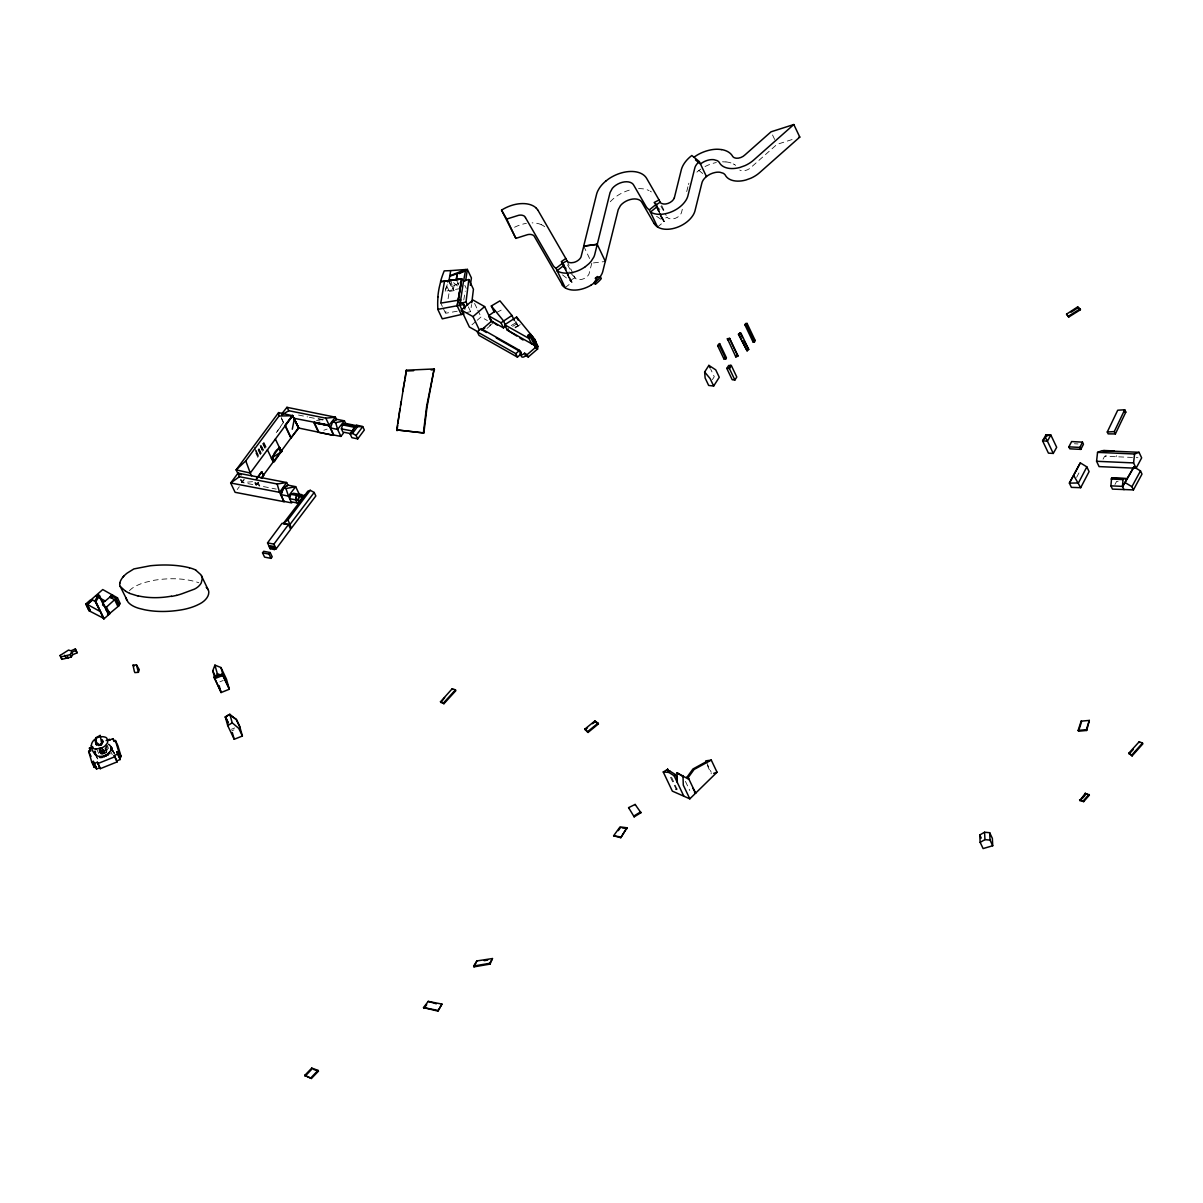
<?xml version="1.0" encoding="UTF-8"?>
<svg xmlns="http://www.w3.org/2000/svg" width="1203" height="1203" viewBox="0 0 1203 1203"><rect width="100%" height="100%" fill="white"/><g stroke="black" fill="none" stroke-linecap="round" stroke-linejoin="round"><path stroke-width="0.75" stroke-dasharray="5 3.75" d="M671.56 777.228L676.988 789.183A15.834 9.895 -25.4 0 0 677.063 790.597L677.169 791.093M466.072 312.6L470.629 311.667L471.531 304.539M463.756 299.998L465.26 291.126M457.23 311.216L445.576 313.261L446.208 309.622M448.087 298.705L449.336 291.442L446.914 286.359M448.96 282.239L453.351 289.803L454.178 284.961L459.351 282.87M591.801 263.141L589.034 273.908A8.015 5.007 -25.4 0 1 588.312 275.156L587.996 275.577A7.94 4.962 -25.4 0 1 586.417 277.096A7.91 4.947 -25.4 0 1 581.711 279.382L579.515 279.682A7.94 4.962 -25.4 0 1 575.124 277.998L573.876 275.893M682.312 209.277L681.439 212.811A7.94 4.962 -25.4 0 1 670.898 218.991L668.688 218.42A7.94 4.962 -25.4 0 1 667.229 217.157L662.327 219.668L659.349 213.262M686.702 191.608L688.026 186.315M460.493 288.525L445.185 291.246L445.426 290.344A158.074 98.826 -25.4 0 1 447.531 283.788M445.185 291.246L447.606 282.479M240.54 479.847L242.134 482.493L243.532 479.035M1076.625 477.365L1079.813 471.275M1105.587 456.223L1106.098 455.275M1103.061 459.185L1104.64 456.223L1137.963 457.696M1116.023 456.689L1116.534 455.742M1114.97 484.478L1116.64 481.38L1120.685 481.591M712.402 379.622L714.266 376.704L710.732 369.276M240.916 479.922L242.134 482.493L256.059 485.185L258.119 482.388M283.111 422.824L276.269 432.629M277.291 431.245L282.449 424.283M241.773 482.433L243.893 479.576M242.134 482.493L244.254 479.636M258.043 482.192L259.743 485.907L256.389 485.245L258.465 482.463M237.217 489.531L239.322 486.749M487.004 328.434L491.26 324.75M471.967 324.78L475.847 321.427M477.14 320.314L481.035 316.975L487.395 320.554M105.187 746.657L107.007 750.477L100.541 753.664L98.872 749.98M657.545 227.021L664.251 221.547L660.297 213.247M565.169 287.637L572.011 282.254L567.184 272.089M700.868 169.067L698.928 170.45A27.654 17.293 -25.4 0 0 696.176 172.766M520.207 324.63L517.982 325.968L514.433 321.667M511.215 325.577L515.516 322.99M512.673 326.359L516.989 323.772L518.117 326.133L515.245 327.863M496.749 312.434L503.816 308.75M489.516 325.306L492.689 323.532M566.959 260.901L575.004 277.833L570.087 280.374L566.057 271.908M675.469 789.529L677.018 788.732M458.554 283.652L454.087 285.457L452.644 282.404M219.923 681.785L223.202 680.477M231.427 729.259L234.69 727.965M231.833 730.747L233.953 729.92M323.802 430.253L327.141 429.095M792.085 139.548L776.988 144.375L751.018 167.382A7.955 4.977 -25.4 0 1 741.213 170.631A7.97 4.992 -25.4 0 1 739.785 170.059M514.869 327.081L518.117 326.133L515.756 321.156M449.336 291.442L457.606 289.968M593.485 262.916L603.665 261.668M722.492 161.803L725.89 161.924M1074.429 443.757L1078.038 443.952M316.494 420.494L320.118 420.945M256.044 485.185L254.901 482.749L256.059 485.185L258.51 485.666M263.442 486.568L276.239 489.095M318.464 418.674L323.833 419.742M298.539 415.05L307.577 416.9M309.382 417.276L323.833 420.253M541.44 224.735L539.967 224.134A27.639 17.278 -25.4 0 0 532.132 222.871M733.213 163.924L734.416 164.6M656.582 216.284L664.251 221.547L660.402 213.863M662.327 219.668L664.251 221.547M562.538 274.901L572.011 282.254L566.252 272.164M259.743 485.907L254.314 481.531L242.495 482.568L241.006 479.426M702.687 173.503L698.928 170.45L697.439 167.307M453.591 282.705L457.741 286.194M656.432 205.954L662.417 212.179M563.215 264.75L569.109 271.292M570.297 272.6L575.004 277.833M518.117 326.133L514.989 319.682M515.486 322.63L517.35 324.885M102.165 752.431L98.887 747.905L101.323 753.018M113.533 751.995L114.225 753.258L111.864 748.537M567.515 264.886L571.154 271.171M660.943 206.239L666.221 215.442M96.36 756.116L97.834 758.898M103.789 749.74L105.533 753.033M101.744 749.965L103.308 752.943M105.187 749.349L106.751 752.371M100.541 750.131L102.105 753.138M99.984 750.086L101.533 753.123L100.12 750.131M99.533 749.815L101.187 753.093M659.996 214.044L663.154 220.69L656.567 206.194L659.635 212.329M99.052 749.77L100.586 752.837M99.338 750.717L100.947 753.995L99.187 750.266M772.521 134.947L775.499 141.232M661.695 205.533L664.853 212.164M657.154 206.6L659.515 211.578M656.567 206.194L663.665 221.141M657.635 209.066L659.214 212.39M655.605 205.247L658.763 211.893M659.169 213.021L662.703 220.194L659.755 213.773M583.696 246.089L589.62 258.57M566.387 270.404L563.966 265.322L566.207 270.284M565.801 269.998L563.38 264.916L565.651 269.863M566.598 271.683L571.425 281.848L566.959 271.938M564.027 267.352L570.914 281.397L566.402 271.517M562.042 263.442L565.26 270.209M706.597 762.491L711.244 772.281M707.304 765.379L711.289 773.785M474.584 303.412L477.005 308.494M477.817 310.194L481.035 316.975M464.809 285.352L466.283 288.434M456.99 281.141L458.794 284.946M468.313 306.81L470.629 311.667M448.99 280.63L453.351 289.803L451.546 283.051M685.439 781.379L689.785 790.521M670.537 777.349L677.289 791.574M440.749 303.096L442.358 306.479M443.17 308.179L445.576 313.261M281.276 417.576L283.487 422.238M281.397 418.479L283.487 422.9M264.058 442.584L266.314 447.336M263.307 442.689L266.179 448.749M263.066 443.561L265.277 448.223M262.615 443.621L264.765 448.163M261.457 445.727L263.668 450.388M261.006 445.787L263.156 450.328M260.028 445.11L262.991 451.32M260.314 446.719L263.186 452.764M259.171 448.809L261.382 453.471M258.72 448.869L260.871 453.411M258.48 449.742L260.69 454.403M258.028 449.802L260.179 454.343M256.134 450.358L258.344 455.02M254.269 447.441L258.57 456.508M255.743 451.215L258.735 457.531M255.728 452.899L258.6 458.944M255.247 482.809L256.389 485.245M112.405 749.439L114.225 753.258M111.924 748.883L114.36 753.98L111.924 749.634L113.744 753.469M111.067 752.055L112.27 754.612M105.563 745.228L107.999 750.341L106.526 745.183M105.278 748.206L106.887 751.604M105.112 748.777L106.721 752.176L105.323 748.807M104.977 748.657L106.586 752.055M103.593 749.875L105.202 753.258M102.21 747.589L104.029 751.424L102.947 747.289M103.022 750.176L104.631 753.574M102.586 750.356L104.195 753.74M102.12 749.604L104.029 753.815M101.593 749.965L103.413 753.98M99.744 747.319L102.736 753.77M101.202 750.687L102.811 754.086M100.616 750.702L102.345 754.206M100.075 750.627L101.684 754.025M99.428 750.04L101.202 753.875M96.992 749.74L98.811 753.574M95.623 755.003L97.443 758.837M562.418 263.968L565.485 270.525M657.109 208.45L658.597 211.653M562.869 264.465L565.906 271.036M566.673 272.69L570.463 280.901M99.067 750.161L100.601 753.484M656.056 205.743L659.018 212.164M99.894 750.582L101.383 753.935M100.466 749.68L101.804 752.792M101.548 750.807L102.872 753.92M102.029 750.416L103.353 753.514M107.443 745.228L108.45 748.597M450.824 280.374L453.351 289.803M101.969 747.71L103.082 751.89M638.552 188.63A27.594 17.263 -25.4 0 1 649.064 190.555M650.267 191.187A27.594 17.263 -25.4 0 1 651.364 191.909M610.282 201.773A27.699 17.323 -25.4 0 1 610.944 201.051L611.65 200.345A27.699 17.323 -25.4 0 1 613.921 198.269L616.402 196.375A28.722 17.955 -25.4 0 1 619.695 194.254A27.594 17.263 -25.4 0 1 629.47 190.104A27.549 17.233 -25.4 0 1 632.552 189.352M688.462 184.54A27.654 17.293 -25.4 0 1 688.883 183.202M705.033 166.57A27.654 17.293 -25.4 0 1 711.68 163.758A27.744 17.338 -25.4 0 1 716.326 162.525M726.041 161.924A27.744 17.338 -25.4 0 1 733.379 163.924M734.582 164.6A27.744 17.338 -25.4 0 1 735.68 165.367M514.568 227.247A27.684 17.308 -25.4 0 1 523.125 224.044A27.443 17.158 -25.4 0 1 526.388 223.352M541.455 224.735A27.639 17.278 -25.4 0 1 544.643 226.705M129.503 590.658A14.466 9.038 -25.4 0 1 132.631 587.936L135.112 586.417A35.338 22.09 -25.4 0 1 144.45 582.553L153.653 580.357A93.909 58.721 -25.4 0 1 196.014 581.831A47.789 29.88 -25.4 0 1 198.811 582.763"/><path stroke-width="1.5" d="M98.781 745.589L98.451 744.913A3.699 2.586 -37.3 0 1 96.451 744.522L95.759 743.394M1133.963 466.944L1122.564 486.644L1133.963 466.944L1140.489 470.914L1141.993 474.102L1133.437 489.892L1112.459 489.11L1110.91 485.832L1111.602 478.072L1126.61 478.629L1111.602 478.072M1123.993 489.666L1122.444 486.388L1123.136 478.629M108.526 744.266C119.292 751.424 94.571 763.755 95.052 751.063L94.962 753.349M100.165 745.259L99.037 744.777L101.172 744.777L101.383 743.74L100.601 745.093L101.383 743.74A3.684 2.677 -16.9 0 0 102.526 742.431M119.804 583.124L119.714 584.041A14.286 7.429 -34.9 0 0 120.21 586.417L128.044 602.101A35.353 22.105 -25.4 0 0 132.405 605.635A47.684 29.804 -25.4 0 0 139.037 608.387L144.405 609.71A93.894 58.706 -25.4 0 0 181.382 609.861L183.202 609.53A48.255 30.165 -25.4 0 0 188.721 608.207L190.57 607.665A35.368 22.12 -25.4 0 0 196.871 605.274L199.909 603.786A14.316 8.947 -25.4 0 0 208.525 594.417L208.796 592.432A14.316 8.947 -25.4 0 0 208.149 589.726L200.946 574.793L195.773 570.147M396.704 429.922L406.328 370.208L434.163 368.96L427.02 407.08L423.862 432.96L396.704 429.922L423.862 432.96M397.08 430.704L397.652 425.351M397.847 423.576L399.877 409.05M101.533 742.672L100.18 735.424L96.105 737.604L95.308 742.025M1096.565 461.29L1097.557 452.373L1102.008 450.674L1139.03 452.313L1141.662 457.862L1136.098 468.238L1099.076 466.599L1096.565 461.29L1133.572 462.914L1136.098 468.238M1133.572 462.914L1134.579 453.997L1139.03 452.313M464.869 308.976L463.05 302.87L460.087 303.487L466.012 301.938L468.824 279.532L463.591 280.961L465.681 269.562L467.335 269.382L471.411 277.953L470.328 285.352M423.486 432.163L426.644 406.298L434.163 368.96M471.756 302.765L473.441 289.261L468.824 279.532M467.335 269.382L465.726 280.479L463.561 280.901L459.847 305.397L463.907 313.938L442.283 318.84L437.787 309.366L462.839 304.69M460.132 303.592L460.599 299.938L458.298 300.555L461.757 278.916L440.659 281.682L439.29 287.276A158.24 101.623 -21.5 0 0 437.862 296.885M402.9 391.005L403.727 385.577M100.39 736.898L100.18 735.424M292.284 429.245L294.359 418.749M461.275 314.524L457.17 305.878L461.772 278.946L440.659 281.682M449.832 275.803L465.651 269.517L450.719 270.615L448.99 280.63L450.824 280.374M457.17 305.878L461.757 278.916L444.509 281.276L440.749 303.096L460.569 299.863M400.494 405.351L401.125 401.787M111.232 749.304L111.774 750.431L111.443 747.86M404.103 383.757L404.855 380.118M405.216 378.283L406.328 370.208M296.615 495.395L295.637 499.816L289.697 498.734L290.72 494.283L293.652 493.29L299.517 494.388L296.615 495.395L290.72 494.283M314.178 492.478L289.728 524.779L283.322 523.485L300.855 500.523L301.788 497.095L304.9 495.335L299.637 495.576L298.013 500.102L300.9 500.628L307.803 491.215L310.254 490.298L314.178 492.478L315.833 495.952L291.382 528.237L287.968 519.876L310.254 490.298M605.289 261.322L602.883 271.051A22.631 14.15 -25.4 0 1 601.801 274.104L599.891 277.291M674.342 197.863L681.364 169.593A27.654 17.293 -25.4 0 1 691.83 155.503L699.334 161.608L706.432 176.555M96.105 737.604L96.466 743.89M667.575 769.364L663.259 771.98L672.342 791.123L689.815 798.837L717.033 772.221L711.274 760.101L705.815 760.852L705.71 762.025L692.958 768.988L687.078 777.063L689.078 779.454L677.048 772.807L677.319 782.476M440.569 281.517L440.809 280.63A157.458 102.481 -19.2 0 1 444.223 270.886L450.719 270.615M352.93 431.155L353.908 427.2L356.825 425.757L345.622 423.411L342.584 424.854L341.411 428.9L342.915 432.088L351.081 433.681M297.983 500.042L299.171 495.922L301.833 494.644L299.427 494.192L296.75 495.486L295.532 499.636L297.096 502.929L299.562 503.35L297.983 500.042L295.532 499.636M293.743 418.238L329.141 425.125L333.757 435.005L340.915 436.418L343.411 433.125M1080.835 449.381L1079.903 447.411L1082.459 442.148L1083.467 444.238L1080.835 449.381L1069.798 448.824L1068.865 446.854L1071.617 441.561L1082.459 442.148M1078.144 730.416L1081.151 721.153L1089.332 720.417L1086.7 730.462L1078.52 731.213L1078.144 730.416L1086.339 729.665L1089.332 720.417M1079.016 729.665L1081.016 723.484M138.39 672.327L139.292 669.65L136.48 664.898L133.007 665.184L134.36 671.439L134.916 672.612L138.39 672.327L136.48 664.898M346.013 424.238L344.404 420.839L337.02 419.351L332.569 422.027L330.479 427.937L337.592 429.426L340.945 436.373M281.006 494.734L283.412 488.057L288.043 485.14L295.667 486.674L298.855 493.365M273.607 547.846L274.089 546.523L269.848 545.711L269.367 547.019L273.607 547.846L274.419 549.56L275.096 548.658L274.089 546.523M337.592 429.426L344.404 420.839L335.682 422.659L332.569 422.027M280.961 494.628L283.412 488.057L287.938 485.275L286.63 482.538L238.029 473.155L230.675 482.989L235.096 492.313L283.998 501.681L280.961 494.628L288.449 496.117L291.682 502.914L284.194 501.425M214.645 677.605L212.766 670.823L214.931 665.124L220.961 667.545L226.48 679.169L229.307 689.244L221.081 692.537L214.104 677.244L222.344 673.951L228.886 687.755M216.269 676.402L217.307 673.665L214.931 665.124M102.165 744.01L102.195 740.071A3.699 1.97 -15.6 0 0 101.789 739.875M753.048 341.983L753.74 340.449L755.153 340.434L747.078 323.442L745.68 323.457L744.868 324.765L753.048 341.983L754.446 341.968L755.153 340.434M595.741 277.577L595.305 278.54L597.365 276.495L597.68 277.171L594.387 282.329L595.425 284.209A24.511 15.323 -25.4 0 0 601.274 278.615L600.462 276.916L597.68 277.171M717.68 345.742L719.65 343.577L726.386 357.742L725.845 358.9L723.92 358.9L717.68 345.742L719.65 343.577M723.92 358.9L724.462 357.742L726.386 357.742M1107.271 432.012L1117.722 410.208L1124.715 409.772L1125.828 412.118L1115.376 433.922L1108.158 433.877L1107.271 432.012L1114.264 431.576L1124.715 409.772M1086.85 466.884L1078.429 482.974L1069.377 483.125L1080.309 462.869L1086.85 466.884L1089.091 471.606L1080.685 487.696L1071.392 487.365L1069.377 483.125L1080.309 462.869M1133.437 489.892L1131.918 486.704L1140.489 470.914M1046.039 434.734L1042.595 440.854L1048.43 453.14L1053.257 453.426L1056.685 447.305L1050.851 435.035L1046.039 434.734L1046.775 435.727L1050.851 435.035L1047.422 441.155L1053.257 453.426M1045.587 437.862L1047.422 441.155L1042.595 440.854L1046.775 435.727M473.636 966.054L489.696 963.302L492.478 958.535L490.057 964.099L474.012 966.851L473.636 966.054L476.899 960.926L492.478 958.535M70.18 654.643L71.533 652.342L75.909 650.477L75.353 648.928L70.932 650.823L68.556 650.056L60.15 655.424L60.706 656.973L70.18 654.643L71.308 657.018L61.834 659.334L60.15 655.424M71.308 657.018L72.661 654.718L77.037 652.853L76.481 651.304M94.962 600.793L98.42 594.989L99.458 595.56L108.586 614.808L103.879 618.928L94.962 600.793L103.924 618.507M99.458 595.56L95.744 601.786L91.503 599.395L102.751 589.56L117.488 597.861L120.285 603.771L119.262 604.673M95.714 601.214L103.879 618.928M754.446 341.968L746.281 324.75L747.078 323.442M474.012 966.851L476.899 960.926M704.642 371.983L708.883 365.381L715.74 369.862L719.274 377.291L713.665 386.028L708.657 385.441L705.123 377.998L704.642 371.983L710.131 378.599L713.665 386.028M726.807 368.389L728.732 365.411L731.364 365.592L736.792 377.035L734.868 380.028L732.191 379.712L726.807 368.389L729.439 368.584L734.868 380.028M728.898 368.163L730.822 365.171M729.439 368.584L731.364 365.592M520.298 352.885L521.094 352.058L496.268 338.013M531.681 344.133L527.651 335.652L530.207 333.757L531.215 335.216A2.316 1.444 -25.4 0 1 531.531 336.043L531.44 336.389A2.316 1.444 -25.4 0 1 530.703 337.351L535.515 347.532M437.907 1011.106L441.952 1004.084L428.223 1001.392L423.516 1007.588L437.907 1011.106L441.952 1004.084M620.793 837.709L626.928 827.784L620.071 826.867L613.605 835.784L620.793 837.709L626.928 827.784M618.282 830.626L620.432 827.649M251.577 475.771L250.284 473.035L292.615 415.727L278.6 412.599L236.134 469.877L238.224 474.253M694.492 792.672L695.59 793.183L688.191 777.574L694.086 769.469L711.274 760.101M273.201 461.952L261.201 478.208M350.073 433.862L352.524 433.411L357.471 426.719L362.735 426.614L364.344 429.982L357.727 438.869L351.877 437.666L350.073 433.862L356.509 425.11L362.735 426.614L356.118 435.486L357.727 438.869M245.773 460.884L250.284 473.035L236.134 469.877L245.773 460.884L279.021 416.012L278.6 412.599M273.893 462.087L271.457 458.223L279.382 447.501L281.863 451.366L281.066 452.433C280.224 441.817 268.72 458.087 274.555 461.2L273.231 461.967L298.404 427.922L293.953 418.674L298.78 428.057L290.9 438.057L284.931 425.486L292.404 415.411L298.78 428.057L333.517 435.321L318.479 432.283L313.923 422.719L329.261 425.366L333.517 435.321M256.374 478.734L261.532 471.771L263.637 475.486L261.562 478.283M291.291 438.133L285.337 425.561L292.81 415.486M256.735 478.809L261.893 471.847M272.119 458.358L272.78 457.471M279.291 448.704L280.088 447.636M274.555 461.2L280.705 452.373L278.931 448.644M274.419 549.56L270.179 548.733L267.532 542.884L282.043 523.335L288.449 524.568L290.675 529.29L276.164 548.839L275.081 548.628M270.179 548.733L270.855 547.831L275.096 548.658M276.164 548.839L273.923 544.132L288.449 524.568M271.036 558.372L269.006 554.087L270.164 552.538L263.713 551.29L262.54 552.839L264.57 557.124L271.036 558.372L272.194 556.824L270.164 552.538M440.509 701.785L452.223 688.717L455.456 689.875L455.832 690.672L443.937 703.695L440.509 701.785L443.937 703.695M440.884 702.567L444.629 697.62M423.892 1008.37L426.719 1004.67M281.457 414.238L286.961 407.321L335.411 417.2L336.569 419.636M443.561 702.898L455.456 689.875M1085.226 793.379L1079.918 800.566L1083.662 801.634L1089.347 795.168L1085.226 793.379L1089.347 795.168M1083.602 796.416L1079.918 800.566M1082.64 798.04L1085.332 794.972M1079.557 799.8L1083.301 800.867L1088.986 794.401M1132.098 755.935L1131.722 755.153L1142.474 743.063L1139.211 741.74L1128.79 753.198L1132.098 755.935L1142.85 743.86L1142.474 743.063M123.007 576.989L123.924 575.966M110.962 597.801L112.27 596.267L116.405 598.658L117.488 597.861M116.029 598.823L119.217 605.53L115.759 598.673L106.42 607.139L102.556 605.004M1129.166 753.98L1133.331 749.409M304.765 1075.392L311.757 1068.084L318.043 1070.399L318.419 1071.196L311.427 1078.474L304.765 1075.392L311.427 1078.474M305.141 1076.174L312.133 1068.865L311.757 1068.084M311.051 1077.693L318.043 1070.399M663.259 771.98L668.823 772.401L670.056 771.198L675.379 774.567L677.199 778.401M584.884 729.078L594.899 720.943L598.026 723.153L598.402 723.95L588.026 732.447L584.884 729.078L588.026 732.447M585.26 729.86L587.47 727.755M683.83 796.191L674.131 775.755L675.379 774.567M521.23 353.862L517.44 357.126L479.035 335.411L477.38 331.923L481.095 328.614L519.576 350.374L521.35 353.923M595.665 281.818L596.432 281.126M654.267 223.608A22.481 14.06 -25.4 0 0 672.387 228.705A22.481 14.06 -25.4 0 0 692.687 215.773A18.782 11.744 -25.4 0 0 693.033 215.247L693.575 214.314A22.481 14.06 -25.4 0 0 695.048 210.57L701.725 183.653A13.038 8.15 -25.4 0 1 714.898 172.54L716.236 172.3A13.113 8.195 -25.4 0 1 719.98 172.27L723.078 173.202A13.038 8.15 -25.4 0 1 725.214 174.991A22.601 14.135 -25.4 0 0 745.86 180.014L750.928 178.194A22.601 14.135 -25.4 0 0 759.86 172.42L799.784 137.082L793.815 124.526L753.905 159.864A22.601 14.135 -25.4 0 1 744.958 165.638L739.89 167.458A22.601 14.135 -25.4 0 1 719.289 162.435A13.068 8.18 -25.4 0 0 717.153 160.631L714.011 159.713A13.113 8.195 -25.4 0 0 710.281 159.743L708.958 159.969A13.068 8.18 -25.4 0 0 700.477 163.999L695.469 159.924M105.714 609.65C107.503 608.944 111.699 615.319 108.42 613.485L107.548 614.237L108.586 614.808M91.563 600.523L90.511 599.891L85.789 603.996L87.187 604.357L91.654 600.703M95.669 595.741L105.232 601.019L112.496 594.884L109.729 596.914L114.736 599.876L117.819 606.357M102.556 603.169L105.112 600.944M85.789 603.996L88.992 610.733L103.172 618.086M107.202 610.944L108.556 611.229M109.503 613.62L119.217 605.53M484.629 306.585L473.005 316.6L461.32 310.058L472.974 300.013L484.629 306.585L491.561 321.156L497.35 325.201M486.523 332.509L481.621 329.742L491.561 321.156L503.455 327.878L505.771 325.802L503.32 320.615L491.32 305.998L499.952 300.84L511.937 315.457L514.388 320.63M495.35 310.93L488.613 315.772L501.034 322.78L511.937 315.457M516.704 335.998L507.17 329.968L504.689 324.75L516.598 317.036L534.869 339.441L537.771 346.93L535.2 343.832L532.192 336.118L534.297 340.554M508.358 328.945L507.17 329.968L536.538 346.539L537.666 348.9L528.252 357.02L525.711 355.577L524.583 353.201L523.019 354.389A2.391 1.489 -25.4 0 1 521.771 354.72L521.26 354.705A2.391 1.489 -25.4 0 1 520.358 352.915M477.38 331.923L515.786 353.637L519.576 350.374M524.583 353.201L527.125 354.659L536.538 346.539M587.65 731.65L598.026 723.153M738.507 334.193L740.116 332.84L741.078 333.411L748.717 349.471L747.108 350.84L738.507 334.193L747.108 350.84M739.484 334.765L741.078 333.411M525.711 355.577L524.147 356.765A2.391 1.489 -25.4 0 1 522.884 357.096L522.388 357.08A2.391 1.489 -25.4 0 1 521.485 355.291M530.343 337.321L528.974 338.449L504.689 324.75M657.545 227.021L649.394 209.863L656.101 204.375L657.154 206.6L650.447 212.074M605.771 181.112L608.252 179.202A28.722 17.955 -25.4 0 1 611.545 177.097A27.594 17.248 -25.4 0 1 630.492 171.473A27.609 17.263 -25.4 0 1 646.612 178.33L658.958 199.803M89.248 608.207L90.36 611.034L87.187 604.357L92.556 599.981M565.169 287.637L556.012 268.329L562.839 262.946A13.489 8.436 -25.4 0 1 561.29 261.607L565.846 258.54L567.064 261.051A7.94 4.962 -25.4 0 0 571.485 262.735L573.666 262.449A7.94 4.962 -25.4 0 0 575.35 261.908L575.876 261.683A7.91 4.947 -25.4 0 0 578.372 260.164A7.94 4.962 -25.4 0 0 579.951 258.63L580.267 258.224A8.015 5.007 -25.4 0 0 581.004 256.976L583.756 246.194L597.259 244.389L605.35 261.442L618.222 209.668L620.477 205.548A13.022 8.135 -25.4 0 1 632.552 199.066A13.022 8.135 -25.4 0 1 642.071 202.675L654.191 223.638M557.139 270.705L563.966 265.322L562.839 262.946M283.322 523.485L287.968 519.876M585.425 266.615L588.643 263.968A22.631 14.15 -25.4 0 0 591.184 261.231L593.756 257.171A22.631 14.15 -25.4 0 0 594.838 254.119L610.071 192.495L612.327 188.375A13.022 8.135 -25.4 0 1 624.387 181.894A13.022 8.135 -25.4 0 1 633.921 185.518L646.041 206.465A22.466 14.045 -25.4 0 0 649.394 209.863M594.598 282.705L591.064 285.126M110.841 597.53L112.345 596.432M271.457 458.223L281.863 451.366M277.156 483.982L279.562 492.328L286.63 482.538L277.156 483.982L239.427 476.719L230.675 482.989L279.562 492.328L283.998 501.681M693.92 157.187L697.439 154.916A27.609 17.263 -25.4 0 1 705.65 151.232A27.744 17.338 -25.4 0 1 710.371 149.969L711.935 149.683A27.398 17.128 -25.4 0 1 716.537 149.247A27.609 17.263 -25.4 0 1 721.469 149.623M592.477 723.68L595.274 721.74L598.402 723.95M90.225 750.672L89.428 748.116L92.977 747.078M1066.565 314.133L1077.677 306.885L1080.053 308.93L1080.429 309.727L1068.715 317.051L1066.565 314.133L1068.715 317.051M1071.106 312.209L1078.053 307.682L1080.429 309.727M537.771 346.93L534.869 339.441M90.075 750.341L88.631 751.289L91.849 762.311L94.285 767.424L95.879 766.777L93.308 761.364L91.849 762.311M531.531 336.539L534.373 339.757M1068.339 316.254L1080.053 308.93M634.176 816.852L640.943 812.702L640.567 811.92L633.801 816.07L634.176 816.852L628.598 807.649L635.109 804.446L640.943 812.702M225.908 718.281L225.502 716.777L229.006 714.627L236.389 719.274L239.592 726.01L242.389 736.025L234.209 739.274L227.713 725.589L225.322 717.033L229.833 714.281L236.374 719.83L240.014 727.514M227.713 725.589L232.239 722.838L238.765 728.386L242.389 736.025M281.758 414.809L288.825 410.719L325.833 418.178L335.411 417.2L329.141 425.125L325.833 418.178M979.753 834.972L984.565 832.235L989.678 832.702L992.355 838.356L992.716 845.754L983.107 848.566L980.159 842.356L979.753 834.972L981.227 838.07M980.159 842.356L984.956 839.634L990.024 840.1L992.716 845.754M481.621 329.742L484.779 327.968M562.042 263.442L566.959 260.901M674.342 197.863A7.94 4.962 -25.4 0 1 663.8 204.044L661.59 203.472A7.94 4.962 -25.4 0 1 660.131 202.209L655.605 205.247M98.42 737.138C90.345 740.837 88.842 747.499 95.623 755.003M459.155 273.698L464.899 270.901L449.742 276.284M117.097 761.92L114.225 755.484L117.623 754.116L120.195 759.514L116.796 760.882L117.097 761.92L100.24 768.687L97.368 762.236L93.969 763.604L96.541 769.003L99.939 767.634L97.368 762.236M106.12 740.612L109.488 739.259L109.804 740.311M97.819 763.574L114.676 756.807M120.195 759.514L119.533 757.288L121.127 756.642L117.864 745.649L115.443 740.537L113.699 740.868L113.052 738.642L114.42 741.514M214.525 678.733L222.766 675.454L222.344 673.951M109.638 739.98L112.917 738.672M737.619 355.171L735.589 355.968L735.86 356.945L737.89 356.148L737.619 355.171L729.635 338.344L727.394 338.72L727.68 339.712L729.905 339.321L737.89 356.148M713.695 773.349L717.033 772.221M793.815 124.526L771.033 131.819L745.048 154.826A7.955 4.977 -25.4 0 1 732.792 156.601A27.654 17.293 -25.4 0 0 728.447 152.044L727.244 151.367A27.714 17.323 -25.4 0 0 721.544 149.578M536.493 208.36L535.455 207.397A27.639 17.278 -25.4 0 0 532.297 205.442L530.794 204.826A27.639 17.278 -25.4 0 0 520.433 203.668A27.443 17.158 -25.4 0 0 512.493 205.142A27.684 17.308 -25.4 0 0 501.546 210.119L506.689 219.066L518.523 215.337A8.286 5.173 -25.4 0 1 521.982 215.202L523.546 215.683A8.286 5.173 -25.4 0 1 525.455 217.638M798.627 137.443L799.784 137.082M501.546 210.119L515.861 238.374L527.681 234.63A8.286 5.173 -25.4 0 1 531.14 234.51L532.703 234.991A8.286 5.173 -25.4 0 1 534.628 236.931L562.448 285.081M101.067 747.98L95.924 749.123M176.51 595.41L171.488 596.447M285.968 488.568L295.667 486.674L288.449 496.117L285.968 488.568L283.412 488.057M117.623 754.116L116.962 751.875L118.691 751.529L121.127 756.642M484.192 960.656L487.666 960.129M597.199 244.269L583.696 246.089L596.523 194.465A27.594 17.248 -25.4 0 1 597.951 190.63L599.259 188.33A27.699 17.323 -25.4 0 1 602.793 183.879L603.5 183.172A27.699 17.323 -25.4 0 1 605.771 181.112M406.704 371.005L413.667 370.689M431.05 369.907L434.539 369.742M279.021 416.012L292.615 415.727M744.868 324.765L746.281 324.75M1123.918 412.103L1125.828 412.118M95.789 740.416L95.007 740.341M1097.557 452.373L1134.579 453.997M1111.121 479.02L1122.67 479.576M1122.444 486.388L1110.91 485.832M1068.865 446.854L1079.903 447.411M670.056 771.198L667.485 770.702A16.21 5.804 -34.9 0 1 667.454 769.424M622.162 827.89L627.304 828.566M613.605 835.784L620.417 836.912M437.531 1010.325L423.516 1007.588M298.855 496.568L301.788 497.095M296.75 495.486L299.171 495.922M291.156 501.816L297.096 502.929M341.411 428.9L352.87 431.05M263.637 475.486L261.532 471.771M267.532 542.884L273.923 544.132M262.54 552.839L269.006 554.087M298.78 428.057L292.404 415.411M313.923 422.719L328.975 425.757M343.457 423.772L354.75 426.118M342.584 424.854L353.908 427.2M436.298 1003.783L428.223 1001.392M137.894 595.996L129.548 593.395M104.766 755.77L106.27 756.251L105.819 755.289L108.21 755.078L108.541 753.243L109.849 753.649L109.262 752.386M313.697 1069.452L318.419 1071.196M217.307 673.665L223.352 676.101L220.961 667.545M102.541 742.431L102.481 740.326M687.078 777.063L688.191 777.574M95.593 752.221L94.902 751.875L95.368 753.679M241.277 474.839L238.029 473.155L239.427 476.719M98.751 744.161L96.826 742.852M87.172 604.342L99.999 611.395M109.774 613.771L106.42 607.139M477.862 331.757L469.381 327.005L461.32 310.058M535.621 347.742L537.666 348.9M352.524 433.411L356.118 435.486M748.717 349.471L743.92 340.87M1125.391 482.749L1131.918 486.704M668.823 772.401L674.131 775.755M519.876 338.013L523.049 340.013M677.048 772.807L683.274 776.792M1128.79 753.198L1131.722 755.153M125.593 591.274L120.21 586.432M563.966 265.322L562.418 263.968M656.101 204.375L655.515 203.969A13.564 8.481 -25.4 0 1 654.176 202.495L659.064 199.984L660.116 202.209M657.154 206.6L656.056 205.743M275.382 439.065L281.171 451.245L279.382 447.501M595.425 284.209L595.214 284.043A9.203 5.759 -25.4 0 0 595.59 283.412M594.387 282.329L594.613 282.51A24.481 16.135 -23.5 0 0 600.417 276.901M529.305 334.75L530.688 337.366L527.651 335.652L530.207 333.757L536.042 345.381A2.316 1.444 -25.4 0 1 536.358 346.208L536.267 346.554A2.316 1.444 -25.4 0 1 535.846 347.216M133.007 665.184L134.059 666.206M535.711 343.502L538.282 346.614M1073.708 475.486L1080.685 487.696M208.149 589.726L206.991 588.102A35.353 22.105 -25.4 0 0 206.239 587.305M537.786 209.969L565.741 258.374M357.471 426.719L356.72 425.531M525.47 217.638L553.29 265.773A22.526 14.09 -25.4 0 0 556.012 268.329M286.961 407.321L288.825 410.719M489.35 317.111L491.561 321.156M693.063 788.431L695.59 793.183M95.142 753.98L95.939 755.589M708.883 365.381L710.116 367.968M1077.677 306.885L1078.053 307.682M1114.264 431.576L1115.376 433.922M1139.211 741.74L1139.587 742.537M1086.339 729.665L1086.7 730.462M1081.151 721.153L1081.527 721.95M1083.301 800.867L1083.662 801.634M740.116 332.84L742.401 337.652M727.394 338.72L735.86 356.945M719.123 344.735L725.845 358.9M506.689 219.066L515.861 238.374M516.598 317.036L518.042 320.073M527.125 354.659L528.252 357.02M501.034 322.78L503.455 327.878M515.786 353.637L517.44 357.126M491.32 305.998L494.192 312.028M489.32 317.261L491.441 321.742M466.012 301.938L467.546 305.186M473.005 316.6L479.441 330.163M463.05 302.87L465.095 307.156M689.815 798.837L683.289 785.108L682.988 775.529M667.665 769.018L669.229 772.296M635.109 804.446L635.47 805.243M594.899 720.943L595.274 721.74M628.598 807.649L628.974 808.446M452.223 688.717L452.584 689.514M315.126 424.238L318.073 430.448M272.419 457.381L274.194 461.125M267.427 449.772L273.231 461.967M489.696 963.302L490.057 964.099M222.766 675.454L229.307 689.244M212.766 670.823L215.126 675.8M214.104 677.244L220.66 691.033M225.502 716.777L228.209 722.507M225.322 717.033L228.194 723.078M115.759 598.673L118.947 605.38M108.24 611.515L109.458 614.056M108.42 613.485L98.42 594.989M101.112 598.748L103.428 603.605M86.405 603.891L89.593 610.613M86.075 604.162L89.278 610.883M75.353 648.928L77.037 652.853M71.533 652.342L72.661 654.718M116.962 751.875L119.533 757.288M111.308 747.138L111.789 748.161M111.924 749.634L111.413 748.582L111.774 750.431M67.263 655.891L68.391 658.252M114.225 755.484L116.796 760.882M64.676 655.274L65.804 657.65M103.157 741.77L102.781 740.973M100.255 744.341L100.601 745.093L100.45 744.236M104.15 757.108L103.699 756.146L101.999 757.574L101.488 756.507L100.947 757.649L100.405 756.507L99.954 757.619L99.353 756.371M95.879 743.8L96.451 744.883M89.428 748.116L90.796 751.003M88.631 751.304L91.067 756.416M61.278 657.785L61.834 659.334M96.541 769.003L95.879 766.777M115.428 740.522L118.691 751.529M99.939 767.634L100.24 768.687M93.308 761.364L93.954 763.544M92.902 762.702L94.285 767.424M335.682 422.659L337.607 429.366M229.833 714.281L232.239 722.838M234.209 739.274L232.314 732.492M729.635 338.344L729.905 339.321M219.172 685.695L221.081 692.537M984.565 832.235L984.956 839.634M989.678 832.702L990.024 840.1M101.037 748.025A8.737 6.376 -16.5 0 0 105.037 745.935L107.022 743.574A8.737 6.376 -16.5 0 0 107.774 740.116L106.526 737.845A8.677 4.601 -15.4 0 0 102.466 736.702A8.782 4.692 -15.6 0 0 99.458 736.883M95.909 749.153A8.677 6.045 -37.2 0 1 91.293 745.589M650.507 212.059A22.481 14.06 -25.4 0 0 685.59 200.811A18.782 11.744 -25.4 0 0 685.936 200.299L686.477 199.367A22.481 14.06 -25.4 0 0 687.951 195.623L694.627 168.706A13.038 8.15 -25.4 0 1 699.349 161.608M536.358 208.33A27.443 17.158 -25.4 0 1 537.651 209.939M591.019 285.186A22.631 14.15 -25.4 0 1 562.252 285.141M585.38 266.675A22.631 14.15 -25.4 0 1 556.944 270.765M171.518 596.162A92.18 66.601 -35.4 0 1 138.104 595.846M189.442 567.771A92.375 46.752 -17.4 0 0 150.345 565.756L133.879 568.929L127.172 573.094A14.301 7.368 -35.2 0 0 123.969 575.981M119.819 583.184A14.286 7.429 -34.9 0 1 123.037 576.989M201.487 575.696A14.301 10.03 -15.3 0 1 202.269 578.688L201.247 582.929A14.271 9.97 -15.7 0 1 194.54 589.094L181.879 593.801A47.819 34.421 -35.3 0 1 176.51 595.365M126.871 600.477A14.301 8.947 -25.4 0 1 126.24 597.786M129.623 593.29A47.158 34.075 -34.8 0 1 125.653 591.214M195.833 570.102A47.684 24.24 -17.8 0 0 192.164 568.583A46.857 23.624 -17.3 0 0 189.367 567.831M437.892 309.336A158.826 102.075 -21.5 0 1 438.012 296.855M457.32 273.577L456.283 279.652L457.32 273.577M1103.828 450.478L1103.091 450.975L1114.264 450.945L1103.828 450.478M329.381 425.636L314.254 422.418L329.381 425.636M111.924 748.883L111.383 747.529L111.924 748.883"/></g></svg>
